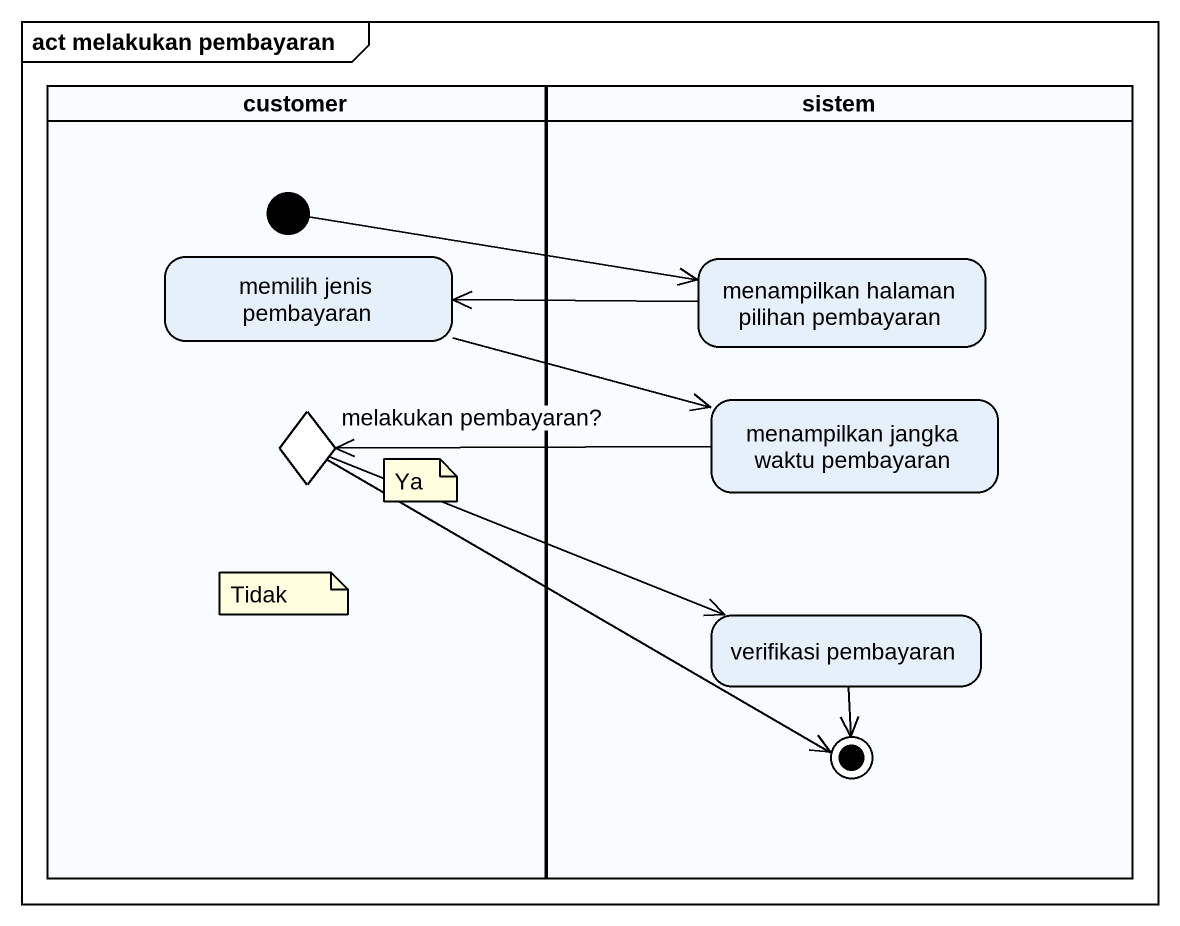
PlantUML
@startuml
mainframe act melakukan pembayaran
hide empty description
state customer <<partition>> {
  state "memilih jenis pembayaran" as memilih_jenis_pembayaran
  state initial1 <<start>>
  state "melakukan pembayaran?" as melakukan_pembayaran <<choice>>
}
state sistem <<partition>> {
  state "menampilkan halaman pilihan pembayaran" as menampilkan_halaman_pilihan
  state "menampilkan jangka waktu pembayaran" as menampilkan_jangka_waktu
  state "verifikasi pembayaran" as verifikasi_pembayaran
  state final1 <<end>>
}
memilih_jenis_pembayaran -right-> menampilkan_jangka_waktu
initial1 -right-> menampilkan_halaman_pilihan
menampilkan_halaman_pilihan -left-> memilih_jenis_pembayaran
melakukan_pembayaran -right-> verifikasi_pembayaran
melakukan_pembayaran -right-> final1
menampilkan_jangka_waktu -left-> melakukan_pembayaran
verifikasi_pembayaran --> final1
note as N1
  Ya
end note
note as N2
  Tidak
end note
@enduml
